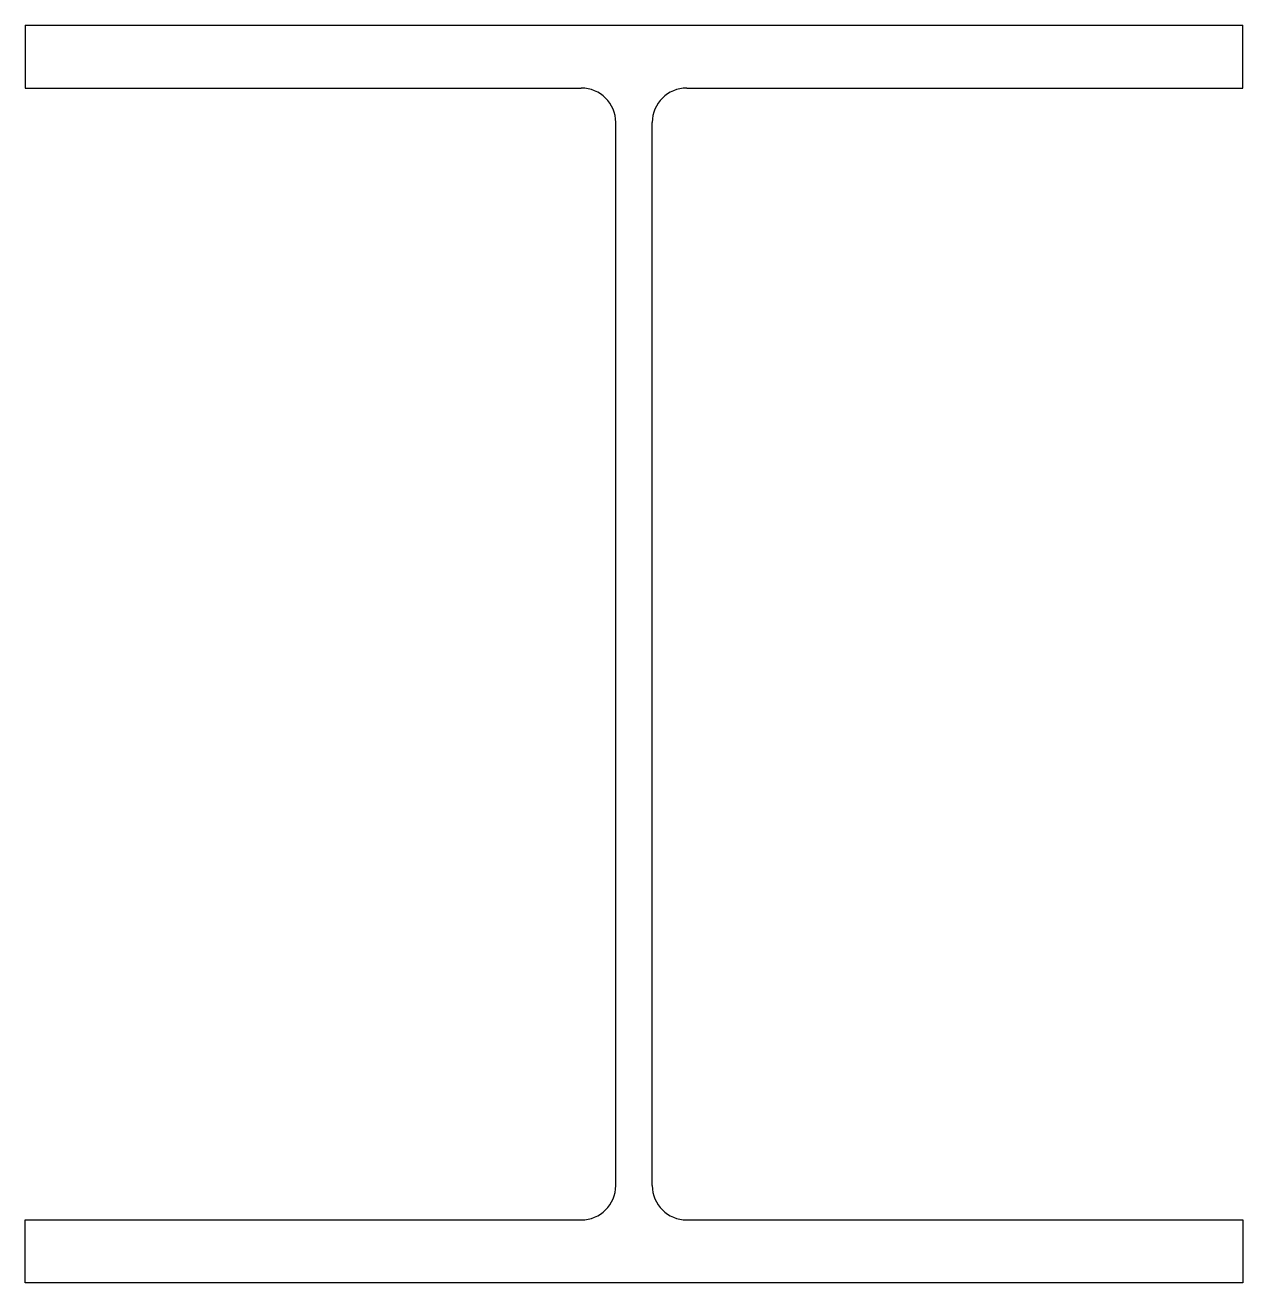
# Model space of a CAD drawing. Extents: x -150 to 150, y 0 to 310.
import ezdxf

# ---------------------------------------------------------------- set-up
doc = ezdxf.new("R2010")
doc.units = 0

msp = doc.modelspace()

# ---------------------------------------------------------------- linework, layer by layer
for p, q in [((-150, 310), (-150, 294.5)), ((-150, 310), (150, 310)), ((150, 294.5), (150, 310)), ((-150, 294.5), (-13, 294.5)), ((13, 294.5), (150, 294.5)), ((-4.5, 24), (-4.5, 286)), ((4.5, 24), (4.5, 286)), ((-150, 0), (-150, 15.5)), ((-150, 15.5), (-13, 15.5)), ((13, 15.5), (150, 15.5)), ((150, 15.5), (150, 0)), ((150, 0), (-150, 0))]:
    msp.add_line(p, q)
for centre, start, end in [((-13, 286), 0, 90), ((13, 286), 90, 180), ((-13, 24), 270, 0), ((13, 24), 180, 270)]:
    msp.add_arc(centre, 8.5, start, end)

doc.saveas('drawing.dxf')
